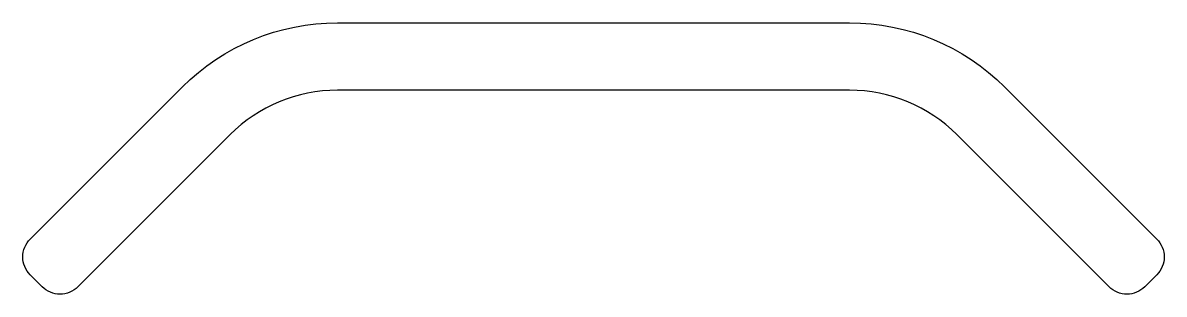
# Model space of a CAD drawing. Header units: millimetres. Extents: x -490 to 187, y -161 to 0.
import ezdxf

# ---------------------------------------------------------------- set-up
doc = ezdxf.new("R2010")
doc.units = ezdxf.units.MM
doc.layers.get('0').update_dxf_attribs({"linetype": 'CONTINUOUS'})

msp = doc.modelspace()

# ---------------------------------------------------------------- linework, layer by layer
msp.add_lwpolyline([(175.12, -156.63, -0.414214), (153.9, -156.63), (63.64, -66.36, 0.198912), (0, -40), (-303.85, -40, 0.198912), (-367.49, -66.36), (-457.75, -156.63, -0.414214), (-478.97, -156.63), (-486.04, -149.55, -0.414214), (-486.04, -128.34), (-395.77, -38.08, -0.198912), (-303.85, 0), (0, 0, -0.198912), (91.92, -38.08), (182.19, -128.34, -0.414214), (182.19, -149.55)], format="xyb", close=True)

doc.saveas('drawing.dxf')
